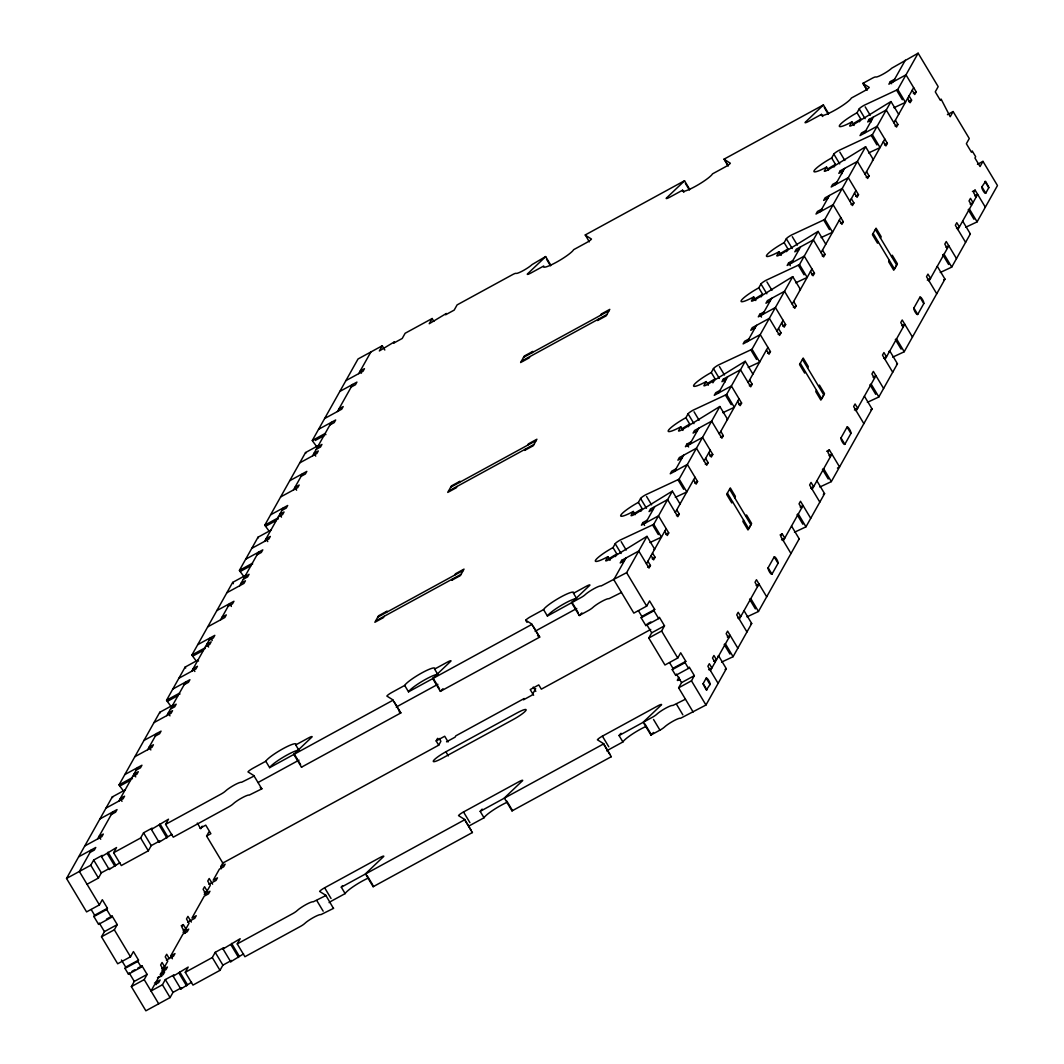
<?xml version="1.0" encoding="UTF-8"?>
<svg xmlns="http://www.w3.org/2000/svg" width="1064" height="1064" viewBox="0 0 1064 1064"><rect width="100%" height="100%" fill="white"/><g stroke="black" fill="none" stroke-linecap="round" stroke-linejoin="round"><path stroke-width="1.5" d="M154.453 983.109L160.145 979.997L158.696 982.591L154.413 984.932L151.022 990.996L162.42 984.759L165.332 979.572L173.884 974.903L173.153 976.207L180.84 989.015L181.558 987.711L173.006 992.38L170.094 997.567L145.874 1010.8L131.364 986.607L144.199 979.611L147.111 974.411L141.991 965.873L141.259 967.176L128.438 974.172L124.98 968.413L137.815 961.417L138.533 960.114L133.426 951.575L130.5 956.775L117.678 963.771L101.506 936.799L114.327 929.803L117.253 924.603L112.132 916.064L111.401 917.368L98.58 924.363L93.885 916.543L106.706 909.534L107.437 908.244L102.317 899.705L99.404 904.892L86.583 911.901L66.527 878.452L112.265 796.936L125.1 789.94M123.57 791.164L119.806 786.057A5.054 1.277 61.4 0 1 119.035 784.886L159.773 712.295L172.607 705.286A5.054 1.277 61.4 0 1 172.967 705.924M171.078 706.523L167.301 701.402A5.041 1.277 61.4 0 1 166.543 700.232L185.149 667.075L197.971 660.066A5.054 1.277 61.4 0 1 198.516 661.023M196.454 661.303L192.677 656.182A5.041 1.277 61.4 0 1 191.919 655.012L232.657 582.42L245.478 575.424A5.067 1.29 61.4 0 1 245.837 576.05M243.962 576.648L240.185 571.528A5.041 1.277 61.4 0 1 239.413 570.371L258.033 537.2L270.855 530.205M269.325 531.428L265.561 526.321A5.041 1.277 61.4 0 1 264.79 525.151L305.528 452.559L318.362 445.55A5.067 1.29 61.4 0 1 318.721 446.188M316.833 446.787L313.055 441.666A5.041 1.277 61.4 0 1 312.297 440.496L358.036 358.98L382.269 345.76L384.822 350.029M91.504 849.804L79.361 871.456L99.404 904.892M97.569 838.991L112.757 811.925M118.835 801.112L137.655 767.556M147.683 749.708L156.794 733.468M166.809 715.606L185.641 682.064M191.706 671.238L210.539 637.695L212.241 640.541M220.554 619.833L229.664 603.594L231.367 606.44M239.693 585.745L258.512 552.189M264.59 541.377L283.41 507.821M293.438 489.972L302.548 473.733M312.563 455.871L331.396 422.328M337.461 411.502L352.649 384.45M358.728 373.624L370.871 351.984M66.527 878.452L90.759 865.231L93.672 860.031L102.224 855.363L101.492 856.666L109.166 869.474L119.939 862.691M382.269 345.76L379.356 350.947L394.398 341.837L393.667 343.14L402.219 338.472L405.131 333.271L432.144 318.522L433.859 321.368M101.492 856.666L116.535 847.543L113.622 852.743L121.296 865.551L148.322 850.801L151.234 845.614L159.786 840.932L159.055 842.236L151.381 829.428L152.099 828.138L143.547 832.806L140.634 837.993L113.622 852.743M87.035 884.264L98.433 878.039L101.346 872.839L108.475 868.956M109.166 869.474L109.898 868.171M93.885 916.543L94.616 915.24L107.437 908.244M432.144 318.522L429.231 323.722L446.348 313.468L445.63 314.771L454.182 310.103L457.094 304.903L512.422 274.698A5.041 0.771 -30.9 0 1 515.561 273.355L516.785 273.395A10.068 1.529 -30.9 0 0 524.353 269.963A10.068 1.529 -30.9 0 0 532.093 264.564L545.633 256.57L550.753 265.109M98.58 924.363L99.298 923.073L104.418 931.612L101.506 936.799M151.381 829.428L168.498 819.187L165.572 824.374L173.259 837.182L228.587 806.978A5.041 0.771 -30.9 0 0 232.311 804.584L234.692 802.562A10.068 1.529 -30.9 0 1 243.403 797.109A10.068 1.529 -30.9 0 1 249.229 795.101L261.797 788.85A5.041 0.771 -30.9 0 0 261.824 788.57L260.281 787.599M159.055 842.236L171.889 834.322M202.187 826.169L200.724 828.763L197.319 823.071M124.98 968.413L125.712 967.123L138.533 960.114M128.438 974.172L129.156 972.868L134.277 981.407L131.364 986.607M439.193 738.443L440.895 741.289L438.714 745.186L222.802 863.064L206.589 836.025L208.783 832.141M183.208 930.335L185.881 928.872L183.314 924.603L181.864 927.196L185.269 932.889M161.648 976.459L160.371 974.318L161.701 971.937L165.984 969.61L167.434 967.016L161.741 970.129M161.768 968.307L164.627 966.75L167.78 961.125L165.226 956.855L166.676 954.248L169.243 958.518M172.395 958.77L170.692 955.924L182.968 934.059L187.237 931.731L188.7 929.138L182.995 932.25M185.881 928.872L189.033 923.246L186.479 918.977L187.929 916.37L191.347 922.062M204.288 892.55L207.134 890.994L210.286 885.368L207.733 881.098L209.196 878.492L212.601 884.184M221.272 868.796A3.777 0.958 61.4 0 1 220.86 866.535L223.134 862.478M173.153 976.207L188.195 967.083L185.282 972.283L192.956 985.091L219.982 970.341L222.895 965.141L231.447 960.473L230.715 961.776L223.041 948.968L223.759 947.665L215.221 952.333L212.295 957.534L185.282 972.283M384.157 616.322L383.426 617.612L374.874 622.28L378.518 615.79L387.07 611.122L386.338 612.425M457.028 486.448L456.31 487.751L447.758 492.419L451.402 485.929L459.954 481.261L459.222 482.551M529.912 356.586L529.18 357.876L520.629 362.545L524.273 356.054L532.825 351.386L532.093 352.689M180.84 989.015L191.6 982.232M223.041 948.968L240.158 938.727L237.245 943.914L244.92 956.722L300.248 926.518A5.041 0.771 -30.9 0 0 303.972 924.124L306.352 922.102A10.068 1.529 -30.9 0 1 315.064 916.649A10.068 1.529 -30.9 0 1 320.889 914.641L333.458 908.39A5.041 0.771 -30.9 0 0 333.484 908.111M230.715 961.776L243.563 953.863M452.559 578.962L451.828 580.266L460.38 575.597L464.024 569.107L455.472 573.775L454.754 575.079M525.443 449.101L524.712 450.404L533.264 445.736L536.908 439.233L528.356 443.901L527.624 445.204M598.314 319.24L597.596 320.53L606.148 315.862L609.778 309.371L601.24 314.04L600.508 315.343M438.714 745.186L436.16 740.916L437.61 738.323M610.071 560.276L607.916 556.672L605.735 560.568A5.041 0.771 -30.9 0 0 609.273 559.531L645.728 537.094A5.041 0.771 -30.9 0 1 646.992 536.376L654.666 549.184A5.041 0.771 -30.9 0 0 654.041 549.529M607.916 556.672A17.623 2.673 -30.9 0 1 595.508 560.302A17.623 2.673 -30.9 0 1 613.01 547.588L615.205 543.691A5.041 0.758 -30.9 0 1 620.206 540.06L652.564 524.924A5.054 0.771 -30.9 0 0 653.748 524.313L672.368 491.156L680.042 503.964M635.208 514.657L633.293 511.465L631.098 515.362A5.041 0.758 -30.9 0 0 634.649 514.324L671.105 491.874A5.041 0.758 -30.9 0 1 672.368 491.156M633.293 511.465A17.623 2.673 -30.9 0 1 620.871 515.082A17.623 2.673 -30.9 0 1 638.387 502.368L640.581 498.471A5.041 0.758 -30.9 0 1 645.582 494.84L677.941 479.718A5.054 0.771 -30.9 0 0 679.125 479.106L719.863 406.501L727.55 419.309A5.041 0.758 -30.9 0 0 726.911 419.668M682.955 430.415L680.787 426.81L678.606 430.707A5.041 0.758 -30.9 0 0 682.157 429.67L718.612 407.233A5.041 0.758 -30.9 0 1 719.863 406.501M680.787 426.81A17.623 2.673 -30.9 0 1 668.378 430.428A17.623 2.673 -30.9 0 1 685.894 417.713L688.076 413.816A5.041 0.758 -30.9 0 1 693.09 410.185L725.435 395.063A5.054 0.771 -30.9 0 0 726.632 394.451L745.239 361.294L752.913 374.102M708.331 385.195L706.164 381.59L703.982 385.487A5.041 0.758 -30.9 0 0 707.533 384.45L743.989 362.013A5.041 0.758 -30.9 0 1 745.239 361.294M706.164 381.59A17.623 2.673 -30.9 0 1 693.755 385.221A17.623 2.673 -30.9 0 1 711.271 372.506L713.452 368.609A5.041 0.771 -30.9 0 1 718.466 364.979L750.812 349.843A5.067 0.771 -30.9 0 0 752.009 349.231L792.746 276.64L800.421 289.448A5.041 0.758 -30.9 0 0 799.476 289.98M755.826 300.54L753.671 296.936L751.49 300.833A5.041 0.771 -30.9 0 0 755.028 299.795L791.496 277.358A5.041 0.758 -30.9 0 1 792.746 276.64M753.671 296.936A17.623 2.673 -30.9 0 1 741.262 300.567A17.623 2.673 -30.9 0 1 758.778 287.852L760.96 283.955A5.041 0.771 -30.9 0 1 765.96 280.324L798.319 265.189A5.067 0.771 -30.9 0 0 799.503 264.577L818.123 231.42L825.797 244.228M781.202 255.32L779.048 251.729L776.853 255.626A5.041 0.771 -30.9 0 0 780.404 254.589L816.859 232.138A5.041 0.771 -30.9 0 1 818.123 231.42M779.048 251.729A17.623 2.673 -30.9 0 1 766.639 255.347A17.623 2.673 -30.9 0 1 784.141 242.632L786.336 238.735A5.041 0.771 -30.9 0 1 791.337 235.104L823.696 219.982A5.067 0.771 -30.9 0 0 824.879 219.37L865.617 146.766L873.305 159.573A5.041 0.758 -30.9 0 0 872.36 160.119M828.47 170.28L826.555 167.075L824.361 170.972A5.041 0.771 -30.9 0 0 827.912 169.934L864.367 147.497A5.041 0.758 -30.9 0 1 865.617 146.766M826.555 167.075A17.623 2.673 -30.9 0 1 814.133 170.692A17.623 2.673 -30.9 0 1 831.649 157.977L833.844 154.081A5.041 0.771 -30.9 0 1 838.844 150.45L871.19 135.328A5.067 0.771 -30.9 0 0 872.387 134.716L890.994 101.559L898.681 114.367M854.086 125.459L851.918 121.855L849.737 125.752A5.041 0.771 -30.9 0 0 853.288 124.714L889.743 102.277A5.041 0.771 -30.9 0 1 890.994 101.559M851.918 121.855A17.623 2.673 -30.9 0 1 839.509 125.486A17.623 2.673 -30.9 0 1 857.025 112.771L859.207 108.874A5.041 0.758 -30.9 0 1 864.221 105.243L896.566 90.108A5.067 0.771 -30.9 0 0 897.763 89.496L918.126 53.2L938.182 86.636L935.269 91.837L940.39 100.375L941.108 99.072L950.192 116.734L953.105 111.547L969.277 138.52L966.365 143.72L971.485 152.258L972.217 150.955L975.661 156.714L974.93 158.004L980.05 166.543L982.963 161.356L997.473 185.548L977.098 221.844A5.041 0.771 -30.9 0 1 975.914 222.456L965.62 227.27M535.697 688.647L532.053 695.138L523.501 699.806L524.22 698.503L455.818 735.849L455.086 737.153L446.534 741.821M615.404 556.592L616.854 553.985L613.01 547.588M640.767 511.372L642.23 508.778L638.387 502.368M688.275 426.717L689.738 424.124L685.894 417.713M712.92 382.801L715.114 378.904L711.271 372.506M761.159 296.856L762.609 294.249L758.778 287.852M786.535 251.636L787.985 249.043L784.141 242.632M834.03 166.982L835.493 164.388L831.649 157.977M859.406 121.761L860.869 119.168L857.025 112.771M647.896 561.233L650.463 565.503L649 568.096L638.759 551.019L621.669 560.356L620.206 562.962L624.475 560.622M647.138 520.256L642.856 522.597L641.406 525.19L658.496 515.854L668.737 532.931L667.288 535.524L664.721 531.255M691.161 441.799L686.892 444.127L685.429 446.734L702.533 437.397L712.774 454.474L711.311 457.068L708.757 452.798M749.628 379.968L752.182 384.237L750.732 386.831L740.491 369.753L723.387 379.09L721.937 381.683L726.207 379.356M764.045 311.925L759.763 314.266L758.313 316.859L775.417 307.523L785.644 324.6L784.195 327.193L781.628 322.924M792.893 260.52L788.61 262.861L787.161 265.455L804.264 256.118L814.492 273.195L813.042 275.789L810.475 271.52M866.535 171.637L869.089 175.906L867.639 178.499L857.398 161.422L840.294 170.759L838.844 173.352L843.114 171.025M895.383 120.232L897.936 124.501L896.486 127.095L886.246 110.018L869.142 119.354L867.692 121.948L871.961 119.62M894.611 79.255L890.342 81.582L888.879 84.176L905.983 74.839L916.224 91.916L914.761 94.523L912.207 90.254M625.938 558.028L613.795 579.667L633.838 613.117L646.673 606.108L649.585 600.921L654.706 609.459L653.974 610.749L641.14 617.758L645.835 625.579L658.669 618.583L659.387 617.28L664.508 625.818L661.595 631.019L648.774 638.014L664.947 665L677.768 657.991L680.681 652.791L685.801 661.329L685.07 662.633L672.249 669.642L675.693 675.387L688.528 668.392L689.246 667.088L694.366 675.627L691.454 680.827L678.633 687.823L693.13 712.016M645.675 522.85L654.786 506.624M674.523 471.445L683.633 455.219M689.711 444.393L698.822 428.167M718.559 392.988L727.67 376.749M747.407 341.584L756.517 325.345M762.582 314.532L771.693 298.292M791.43 263.127L800.54 246.888M820.278 211.709L829.388 195.483M835.466 184.657L844.577 168.431M864.314 133.253L873.424 117.013M893.161 81.848L905.304 60.209M621.469 592.475L608.914 598.739A10.068 1.529 -30.9 0 0 601.812 601.413A10.068 1.529 -30.9 0 0 592.781 607.544A5.041 0.771 -30.9 0 1 588.272 610.603L579.255 615.537L571.567 602.729A5.054 0.771 -30.9 0 1 571.953 602.251L589.868 585.227A5.041 0.771 -30.9 0 0 586.317 586.264L573.496 593.273A17.623 2.673 -30.9 0 0 561.074 596.891A17.623 2.673 -30.9 0 0 543.558 609.606L547.401 616.016L580.585 597.795A5.041 0.771 -30.9 0 0 585.107 594.736A10.068 1.529 -30.9 0 1 594.138 588.605A10.068 1.529 -30.9 0 1 601.227 585.932L626.616 572.671L646.992 536.376M646.447 563.827L666.184 528.662M675.294 512.422L695.031 477.257M704.142 461.018L710.207 450.205M719.317 433.966L739.054 398.787M748.165 382.561L767.902 347.383M777.013 331.157L783.091 320.331M792.201 304.105L811.938 268.926M821.049 252.687L840.786 217.522M849.897 201.282L855.961 190.469M865.072 174.23L884.809 139.052M893.92 122.826L913.657 87.647M652.511 553.014L655.078 557.283L653.615 559.877L651.062 555.608M676.744 509.829L679.311 514.098L677.848 516.692L667.607 499.615L650.516 508.951L649.053 511.558L653.323 509.217M675.986 468.852L671.703 471.192L670.254 473.786L687.344 464.449L697.585 481.527L696.135 484.12L693.568 479.851M705.592 458.424L708.159 462.694L706.696 465.287L696.455 448.21L679.364 457.547L677.901 460.153L682.17 457.813M720.78 431.372L723.334 435.642L721.884 438.235L711.643 421.158L694.539 430.494L693.09 433.088L697.359 430.76M720.009 390.395L715.74 392.722L714.276 395.316L731.38 385.979L741.621 403.057L740.158 405.663L737.605 401.394M748.856 338.99L744.587 341.318L743.124 343.911L760.228 334.575L770.469 351.652L769.006 354.259L766.452 349.989M778.476 328.55L781.029 332.819L779.58 335.426L769.339 318.349L752.235 327.685L750.785 330.279L755.054 327.951M793.651 301.498L796.218 305.767L794.755 308.374L784.527 291.297L767.423 300.633L765.96 303.227L770.243 300.886M822.499 250.093L825.066 254.363L823.603 256.956L813.375 239.879L796.271 249.215L794.808 251.822L799.091 249.481M821.741 209.116L817.458 211.457L816.008 214.05L833.112 204.714L843.34 221.791L841.89 224.384L839.323 220.115M851.346 198.689L853.913 202.958L852.45 205.552L842.223 188.474L825.119 197.811L823.656 200.418L827.938 198.077M836.916 182.064L832.646 184.391L831.184 186.998L848.287 177.661L858.528 194.739L857.065 197.332L854.512 193.063M865.764 130.659L861.494 132.987L860.031 135.594L877.135 126.257L887.376 143.321L885.913 145.928L883.359 141.658M909.042 95.88L911.609 100.149L910.146 102.743L907.592 98.473M641.14 617.758L641.871 616.455L654.706 609.459M645.835 625.579L646.566 624.289L651.687 632.827L648.774 638.014M732.511 501.636L731.779 502.94L726.659 494.401L730.303 487.911L735.424 496.449L734.692 497.739M805.381 371.775L804.663 373.078L799.543 364.54L803.187 358.036L808.308 366.575L807.576 367.878M878.266 241.9L877.534 243.204L872.414 234.665L876.058 228.175L881.178 236.713L880.447 238.017M743.603 520.136L742.871 521.44L747.992 529.978L751.636 523.488L746.516 514.949L745.784 516.24M816.474 390.275L815.756 391.579L820.863 400.117L824.507 393.613L819.4 385.075L818.668 386.378M889.358 260.401L888.626 261.704L893.747 270.243L897.391 263.752L892.27 255.214L891.539 256.517M672.249 669.642L672.98 668.338L685.801 661.329M675.693 675.387L676.425 674.097L681.545 682.636L678.633 687.823M678.965 677.303L677.396 680.109A5.041 0.771 -30.9 0 0 680.175 679.484M781.561 539.847L784.766 538.105L782.2 533.835L780.75 536.429L790.978 553.506M837.435 468.094L839.562 466.923L829.335 449.846L827.872 452.439L830.439 456.709M985.331 207.187L975.09 190.11L973.626 192.717L976.193 196.986M706.177 678.14L702.998 683.926L706.31 690.031L710.021 684.538A3.777 0.958 61.4 0 0 708.637 680.362A3.777 0.958 61.4 0 0 706.177 678.14L710.021 684.538M710.433 670.559L730.17 635.394L727.311 636.95M739.281 619.155L759.018 583.99L756.158 585.546M768.128 567.75L774.193 556.924A3.777 0.958 61.4 0 1 776.667 559.159A3.777 0.958 61.4 0 1 778.037 563.335L771.959 574.161A3.777 0.958 61.4 0 1 769.498 571.927A3.777 0.958 61.4 0 1 768.128 567.75L771.959 574.161M783.304 540.698L803.041 505.52L800.195 507.076M812.151 489.294L831.888 454.115L829.042 455.671M840.999 437.889L847.077 427.063A3.777 0.958 61.4 0 1 849.538 429.284A3.777 0.958 61.4 0 1 850.907 433.46L844.843 444.287A3.777 0.958 61.4 0 1 842.369 442.065A3.777 0.958 61.4 0 1 840.999 437.889L844.843 444.287M856.188 410.824L875.925 375.659L873.065 377.215M885.035 359.419L904.772 324.254L901.913 325.81M913.883 308.015L919.948 297.188A3.777 0.958 61.4 0 1 922.422 299.423A3.777 0.958 61.4 0 1 923.791 303.599L917.713 314.425A3.777 0.958 61.4 0 1 915.253 312.191A3.777 0.958 61.4 0 1 913.883 308.015L917.713 314.425M929.058 280.963L948.795 245.784L945.949 247.34M957.906 229.558L977.643 194.38L974.797 195.936M981.899 186.812L985.61 181.319L988.922 187.424L985.743 193.209A3.777 0.958 61.4 0 1 983.269 190.988A3.777 0.958 61.4 0 1 981.899 186.812L985.743 193.209M609.965 754.336L603.567 743.656L597.396 739.786A5.041 0.771 -30.9 0 1 602.397 736.142L657.978 705.804A5.041 0.771 -30.9 0 1 661.529 704.767L643.627 721.791A5.054 0.771 -30.9 0 0 643.228 722.256L650.915 735.064L659.933 730.143A5.041 0.771 -30.9 0 0 664.441 727.084A10.068 1.529 -30.9 0 1 673.485 720.94A10.068 1.529 -30.9 0 1 680.574 718.28L705.964 705.02L726.326 668.724L718.652 655.916A5.054 0.771 -30.9 0 0 717.708 656.448M721.605 662.087L731.899 657.273A5.041 0.758 -30.9 0 0 733.096 656.661L751.703 623.504L744.029 610.696M746.981 616.867L757.275 612.053A5.041 0.758 -30.9 0 0 758.472 611.441L799.21 538.85L791.523 526.042M794.489 532.226L804.783 527.412A5.041 0.758 -30.9 0 0 805.967 526.8L824.587 493.63L816.899 480.822M819.865 487.006L830.159 482.192A5.041 0.758 -30.9 0 0 831.343 481.58L872.081 408.988L864.407 396.18M867.36 402.352L877.654 397.537A5.041 0.771 -30.9 0 0 878.851 396.925L897.457 363.768L889.783 350.96A5.067 0.771 -30.9 0 0 888.839 351.492M892.736 357.132L903.03 352.33A5.041 0.758 -30.9 0 0 904.227 351.705L944.965 279.114L937.291 266.306M940.244 272.49L950.538 267.676A5.041 0.771 -30.9 0 0 951.735 267.064L970.341 233.894L962.654 221.086M394.305 702.08L400.702 712.747A5.041 0.758 -30.9 0 1 400.676 713.026L301.484 767.184L293.81 754.376A5.054 0.771 -30.9 0 1 294.196 753.897L312.098 736.873A5.041 0.771 -30.9 0 0 308.56 737.911L295.726 744.92A17.623 2.673 -30.9 0 0 283.317 748.537A17.623 2.673 -30.9 0 0 265.8 761.252L252.966 768.261A5.041 0.771 -30.9 0 0 247.965 771.892L254.15 775.762A5.041 0.771 -30.9 0 1 254.11 776.042L261.797 788.85M533.184 626.257L539.594 636.924A5.041 0.758 -30.9 0 1 539.554 637.203L440.363 691.361L432.689 678.553A5.054 0.771 -30.9 0 1 433.075 678.074L450.976 661.05A5.041 0.771 -30.9 0 0 447.439 662.087L434.604 669.096A17.623 2.673 -30.9 0 0 422.195 672.714A17.623 2.673 -30.9 0 0 404.679 685.429L391.858 692.438A5.041 0.771 -30.9 0 0 386.857 696.069L393.028 699.939A5.041 0.758 -30.9 0 1 393.002 700.218L400.676 713.026M442.996 688.754L440.749 690.882A5.054 0.771 -30.9 0 0 440.363 691.361M581.875 612.931L579.641 615.058A5.054 0.771 -30.9 0 0 579.255 615.537M650.915 735.064A5.054 0.771 -30.9 0 1 651.301 734.599L653.535 732.471M545.633 256.57A5.041 0.771 -30.9 0 1 545.247 257.036L527.332 274.06A5.041 0.758 -30.9 0 0 530.883 273.022L543.704 266.027A17.623 2.673 -30.9 0 0 556.126 262.396A17.623 2.673 -30.9 0 0 573.642 249.681L586.464 242.685A5.041 0.758 -30.9 0 0 591.464 239.054L585.293 235.171A5.054 0.771 -30.9 0 1 585.32 234.905L684.511 180.747L689.632 189.286M728.175 166.024L724.172 159.347A5.054 0.771 -30.9 0 1 724.198 159.081L823.39 104.924L828.51 113.462M867.054 90.201L863.05 83.524A5.054 0.771 -30.9 0 1 863.09 83.258L872.108 78.324A5.041 0.771 -30.9 0 1 875.645 76.994A10.068 1.529 -30.9 0 0 882.734 74.32A10.068 1.529 -30.9 0 0 891.765 68.189L918.126 53.2M724.172 159.347L730.343 163.231A5.041 0.758 -30.9 0 1 725.342 166.862L712.521 173.858A17.623 2.673 -30.9 0 1 695.005 186.572A17.623 2.673 -30.9 0 1 682.596 190.203L669.761 197.199A5.041 0.758 -30.9 0 1 666.224 198.237L684.125 181.213A5.041 0.771 -30.9 0 0 684.511 180.747M863.05 83.524L869.235 87.408A5.041 0.758 -30.9 0 1 864.234 91.039L851.399 98.034A17.623 2.673 -30.9 0 1 833.883 110.749A17.623 2.673 -30.9 0 1 821.475 114.38L808.64 121.376A5.041 0.758 -30.9 0 1 805.102 122.413L823.004 105.389A5.041 0.771 -30.9 0 0 823.39 104.924M345.893 380.633L362.997 371.296L364.46 368.689L360.177 371.03L361.454 373.158M339.815 391.446L356.919 382.109L355.469 384.716L351.187 387.043M913.378 93.472L916.224 91.916M338.924 408.909L343.193 406.568L341.743 409.174L324.64 418.511M908.762 101.705L911.609 100.149M318.562 429.324L335.665 419.987L334.216 422.594L329.933 424.922M312.297 440.496L325.118 433.5A5.041 1.277 61.4 0 0 325.89 434.657M315.197 440.496L324.547 435.389M895.09 126.057L897.936 124.501M317.671 446.787L321.94 444.446L320.49 447.053L316.208 449.38M299.742 462.88L316.846 453.543L318.296 450.95L314.026 453.277L315.729 456.124M884.53 144.877L887.376 143.321M947.412 114.659L953.105 111.547M289.714 480.742L306.818 471.392L305.368 473.999L301.085 476.326M523.541 357.358L609.06 310.675M521.36 361.255L606.866 314.558M280.603 496.968L297.707 487.631L299.17 485.038L294.888 487.365L296.603 490.211M866.242 177.462L869.089 175.906M270.589 514.83L287.692 505.493L286.229 508.087L281.96 510.414M855.682 196.295L858.528 194.739M278.316 516.918L282.585 514.577L284.048 511.983L279.766 514.311L281.481 517.157M851.067 204.514L853.913 202.958M264.79 525.151L277.624 518.141A5.041 1.277 61.4 0 0 278.196 519.033M265.561 526.321L276.241 520.482M840.494 223.347L843.34 221.791M251.756 548.372L268.86 539.036L270.322 536.442L266.04 538.77L267.756 541.616M245.691 559.198L262.795 549.862L261.332 552.455L257.062 554.796M977.47 164.348L982.963 161.356M239.413 570.371L252.248 563.361A5.041 1.277 61.4 0 0 252.62 563.973M240.185 571.528L250.865 565.702M822.219 255.919L825.066 254.363M244.787 576.648L249.069 574.321L247.606 576.914L243.337 579.255M241.142 583.152L245.425 580.811L243.962 583.404L226.858 592.741M811.646 274.751L814.492 273.195M972.416 191.573L975.09 190.11M216.843 610.603L233.947 601.266L232.484 603.86L228.215 606.201M450.671 487.219L536.176 440.536M970.182 204.168L973.028 202.612L970.474 198.343L969.011 200.936L971.578 205.206M448.476 491.116L533.995 444.433M222.017 617.24L226.286 614.899L224.837 617.506L207.733 626.842M793.372 307.323L796.218 305.767M956.523 228.507L959.369 226.951L956.802 222.682L955.352 225.289L965.593 242.366M197.705 644.691L214.808 635.354L213.359 637.948L209.076 640.289M782.798 326.156L785.644 324.6M205.432 646.779L209.714 644.452L211.164 641.845L206.895 644.186L208.597 647.032M778.183 334.375L781.029 332.819M191.919 655.012L204.74 648.016A5.041 1.277 61.4 0 0 205.126 648.614M192.677 656.182L203.37 650.343M767.61 353.208L770.469 351.652M178.885 678.247L195.989 668.91L197.439 666.303L193.169 668.644L194.872 671.49M172.807 689.06L189.911 679.723L188.448 682.33L184.178 684.657M927.316 280.111L930.521 278.369L927.954 274.1L926.505 276.693L936.746 293.77M166.543 700.232L179.364 693.236A5.041 1.277 61.4 0 0 179.936 694.127M167.301 701.402L177.994 695.563M749.335 385.793L752.182 384.237M171.916 706.523L176.185 704.182L174.722 706.789L170.453 709.116M153.987 722.616L171.078 713.279L172.541 710.686L168.272 713.013L169.974 715.859M738.762 404.613L741.621 403.057M143.959 740.464L161.063 731.128L159.6 733.734L155.331 736.062M377.787 617.093L463.306 570.397M375.605 620.99L461.111 574.294M134.849 756.704L151.953 747.367L153.416 744.773L149.133 747.101L150.849 749.947M720.488 437.198L723.334 435.642M883.639 358.382L886.485 356.826L883.931 352.556L882.468 355.15L892.709 372.227M124.834 774.565L141.938 765.229L140.475 767.822L136.205 770.15M709.914 456.03L712.774 454.474M132.561 776.654L136.83 774.313L138.293 771.719L134.011 774.047L135.713 776.893M705.299 464.25L708.159 462.694M119.035 784.886L131.87 777.877A5.054 1.277 61.4 0 0 132.428 778.768M119.806 786.057L130.486 780.218M694.739 483.083L697.585 481.527M106.001 808.108L123.105 798.771L124.568 796.178L120.285 798.505L122.001 801.352M99.936 818.934L117.027 809.598L115.577 812.191L111.294 814.532M854.432 409.986L857.637 408.23L855.084 403.961L853.621 406.554L863.862 423.632M676.451 515.654L679.311 514.098M84.748 845.986L101.851 836.65L103.301 834.056L99.032 836.384L100.734 839.23M665.891 534.487L668.737 532.931M78.669 856.813L95.773 847.476L94.324 850.07L90.041 852.41M826.661 451.309L829.335 449.846M543.558 609.606L530.737 616.615A5.041 0.771 -30.9 0 0 525.736 620.246L527.013 622.374M165.572 824.374L220.913 794.17A5.041 0.771 -30.9 0 0 224.637 791.776L227.018 789.754A10.068 1.529 -30.9 0 1 235.729 784.301A10.068 1.529 -30.9 0 1 241.555 782.293L254.11 776.042M265.8 761.252L269.644 767.663L393.002 700.218M404.679 685.429L408.523 691.839L531.88 624.395A5.041 0.758 -30.9 0 0 531.907 624.116L525.736 620.246M652.219 558.839L655.078 557.283M647.604 567.059L650.463 565.503M298.984 760.135L260.653 781.069A5.041 0.771 -30.9 0 0 258.193 782.559M437.863 684.312L399.532 705.246A5.041 0.771 -30.9 0 0 396.3 707.267M576.741 608.488L538.411 629.423A5.041 0.771 -30.9 0 0 535.179 631.444M810.755 488.243L813.614 486.687L811.047 482.418L809.598 485.024L819.825 502.102M200.045 828.271L205.751 825.159L210.872 833.697L206.589 836.025M780.072 534.993L782.2 533.835M106.427 919.176L112.132 916.064M647.989 623.504L650.836 621.948M436.16 740.916L444.712 736.248L448.117 741.941M650.742 629.436L541.323 689.166L538.77 684.897L530.218 689.565L533.623 695.258M220.86 866.535L225.129 864.194L223.679 866.801L219.397 869.128L213.212 880.167L217.482 877.84L216.019 880.433L208.903 884.317M104.418 931.612L117.253 924.603M651.687 632.827L664.508 625.818M445.883 751.783L517.144 712.88A12.595 1.915 -30.9 0 1 526.015 710.286A12.595 1.915 -30.9 0 1 513.5 719.37L442.252 758.273A12.595 1.915 -30.9 0 1 433.381 760.866A12.595 1.915 -30.9 0 1 445.883 751.783L448.356 755.906M204.248 894.372L209.954 891.26L208.491 893.853L204.222 896.181L191.946 918.046L196.228 915.718L194.765 918.312L187.636 922.195M737.884 618.118L740.73 616.561L738.177 612.292L736.714 614.886L746.955 631.963M181.186 925.773L183.314 924.603M132.016 971.312L134.862 969.756M137.708 968.2L141.991 965.873M170.692 955.924L174.975 953.597L173.512 956.19L166.383 960.074M713.651 661.303L716.498 659.747L713.944 655.477L712.481 658.071L715.048 662.34M134.277 981.407L147.111 974.411M681.545 682.636L694.366 675.627M708.677 669.722L711.883 667.966L709.329 663.697L707.866 666.29L718.107 683.367M160.371 974.318L164.641 971.991L163.191 974.584L157.485 977.696M333.458 908.39L325.81 895.303L319.626 891.433A5.041 0.771 -30.9 0 1 324.64 887.788L380.22 857.451A5.041 0.771 -30.9 0 1 383.758 856.414L365.856 873.438A5.054 0.771 -30.9 0 0 365.471 873.903L373.145 886.711L472.336 832.567A5.041 0.758 -30.9 0 0 472.363 832.287M471.086 830.159L464.689 819.48L458.518 815.609A5.041 0.771 -30.9 0 1 463.518 811.965L519.099 781.628A5.041 0.771 -30.9 0 1 522.65 780.59L504.735 797.614A5.054 0.771 -30.9 0 0 504.349 798.08L512.023 810.888L611.215 756.743A5.041 0.758 -30.9 0 0 611.255 756.464M237.245 943.914L292.573 913.71A5.041 0.771 -30.9 0 0 296.297 911.316L298.678 909.294A10.068 1.529 -30.9 0 1 307.39 903.841A10.068 1.529 -30.9 0 1 313.215 901.833L325.784 895.582A5.041 0.771 -30.9 0 0 325.81 895.303M329.082 902.631A5.041 0.771 -30.9 0 1 332.314 900.596L345.135 893.6L341.305 887.19L464.662 819.759A5.041 0.758 -30.9 0 0 464.689 819.48M468.732 826.263A5.041 0.771 -30.9 0 1 471.192 824.773L484.027 817.777L480.183 811.366L603.541 743.936A5.041 0.758 -30.9 0 0 603.567 743.656M606.839 750.985A5.041 0.771 -30.9 0 1 610.071 748.95L622.906 741.954L619.062 735.543L652.245 717.336A5.041 0.771 -30.9 0 0 656.767 714.276A10.068 1.529 -30.9 0 1 665.798 708.132A10.068 1.529 -30.9 0 1 672.887 705.472L685.455 699.208M893.96 107.73L904.254 102.915A5.067 0.771 -30.9 0 0 905.437 102.304L897.763 89.496M868.583 152.95L878.877 148.135A5.067 0.771 -30.9 0 0 880.061 147.524L872.387 134.716M821.076 237.605L831.37 232.79A5.067 0.771 -30.9 0 0 832.567 232.178L824.879 219.37M795.699 282.811L805.993 277.997A5.067 0.771 -30.9 0 0 807.19 277.385L799.503 264.577M748.192 367.466L758.486 362.651A5.067 0.771 -30.9 0 0 759.683 362.039L752.009 349.231M722.828 412.686L733.123 407.871A5.054 0.771 -30.9 0 0 734.306 407.259L726.632 394.451M675.321 497.34L685.615 492.526A5.054 0.771 -30.9 0 0 686.812 491.914L679.125 479.106M649.944 542.547L660.239 537.732A5.054 0.771 -30.9 0 0 661.436 537.121L653.748 524.313M537.533 635.634L539.594 636.924M399.16 711.776L400.702 712.747M984.932 181.399L988.775 187.796M977.098 221.844L969.424 209.036A5.041 0.771 -30.9 0 1 968.812 209.355M896.566 90.108L902.325 99.71M968.227 209.648L973.986 219.251M890.342 81.582L891.619 83.724M863.09 83.258L866.921 89.655M956.483 258.592L946.242 241.515L944.779 244.122L947.346 248.391M865.178 106.839L870.219 115.245M869.142 119.354L870.857 122.2M859.207 108.874L865.085 118.676M951.735 267.064L944.047 254.256A5.041 0.771 -30.9 0 1 943.143 254.722M871.19 135.328L876.949 144.93M942.864 254.868L948.623 264.471M824.281 107.531L828.284 114.194M821.475 114.38L822.751 116.508M839.802 152.059L844.843 160.465M919.948 297.188L923.791 303.599M833.844 154.081L839.722 163.896M840.294 170.759L842.01 173.605M875.353 229.505L896.686 265.082L894.491 268.979L873.172 233.402M912.447 337.062L902.206 319.985L900.756 322.578L903.309 326.848M904.227 351.705L896.54 338.897A5.041 0.758 -30.9 0 1 895.356 339.522L901.115 349.125M823.696 219.982L829.455 229.585M883.599 388.466L873.358 371.389L871.908 373.983L874.462 378.252M792.294 236.7L797.335 245.106M786.336 238.735L792.215 248.537M878.851 396.925L871.177 384.117A5.041 0.771 -30.9 0 1 869.98 384.729L875.739 394.345M798.319 265.189L804.078 274.805M788.61 262.861L790.326 265.707M724.198 159.081L728.042 165.479M766.918 281.92L771.959 290.326M847.077 427.063L850.907 433.46M760.96 283.955L766.838 293.757M802.469 359.366L823.802 394.944L821.621 398.84L800.288 363.263M685.402 183.354L689.406 190.017M759.763 314.266L761.478 317.112M682.596 190.203L683.873 192.331M831.343 481.58L823.669 468.772A5.041 0.758 -30.9 0 1 823.057 469.091M750.812 349.843L756.571 359.446M822.472 469.384L828.231 478.986M810.715 518.328L800.487 501.25L799.024 503.857L801.591 508.127M719.424 366.575L724.464 374.98M723.387 379.09L725.089 381.936M713.452 368.609L719.331 378.412M805.967 526.8L798.293 513.992A5.041 0.758 -30.9 0 1 797.096 514.604L802.855 524.206M725.435 395.063L731.194 404.666M694.047 411.795L699.088 420.2M585.32 234.905L589.283 241.847M774.193 556.924L778.037 563.335M688.076 413.816L693.954 423.632M729.598 489.241L750.918 524.818L748.737 528.715L727.404 493.137M686.892 444.127L688.594 446.973M766.692 596.798L756.451 579.72L755.001 582.314L757.555 586.583M758.472 611.441L750.785 598.633A5.041 0.758 -30.9 0 1 749.601 599.245L755.36 608.861M546.524 259.177L550.514 265.84M677.941 479.718L683.7 489.32M737.844 648.202L727.603 631.125L726.153 633.718L728.707 637.988M646.54 496.436L651.58 504.841M640.581 498.471L646.46 508.273M733.096 656.661L725.422 643.853A5.041 0.758 -30.9 0 1 724.225 644.465L729.984 654.067M652.564 524.924L658.323 534.54M642.856 522.597L644.558 525.443M621.163 541.656L626.204 550.061M703.144 683.554L706.975 689.951M615.205 543.691L621.083 553.493M653.974 610.749L658.669 618.583M685.07 662.633L688.528 668.392M621.669 560.356L622.945 562.497M626.616 572.671L646.673 606.108M661.595 631.019L677.768 657.991M691.454 680.827L705.964 705.02M638.466 610.763L641.871 616.455M669.562 662.646L672.98 668.338M676.438 704.129L682.835 714.809M653.535 719.477L659.933 730.143M573.496 593.273L576.688 598.606M571.953 602.251L578.351 612.931M644.904 723.932L651.301 734.599M602.397 736.142L608.794 746.822M531.88 624.395L539.554 637.203M603.541 743.936L611.215 756.743M533.25 687.091L535.817 691.361M434.604 669.096L437.809 674.43M433.075 678.074L439.472 688.754M506.823 801.086L512.422 810.422A5.054 0.771 -30.9 0 0 512.023 810.888M463.518 811.965L469.916 822.645M464.662 819.759L472.336 832.567M295.726 744.92L298.931 750.253M294.196 753.897L297.388 759.244M298.026 760.308L300.593 764.577M367.133 875.579L372.733 884.916M324.64 887.788L331.037 898.468M316.766 900.503L323.163 911.17M207.134 890.994L204.567 886.724L203.118 889.318L205.671 893.587M159.946 823.855L167.62 836.663M231.606 943.396L239.28 956.204M159.214 825.145L166.888 837.953M230.875 944.686L238.549 957.494M143.547 832.806L151.234 845.614M215.221 952.333L222.895 965.141M140.634 837.993L148.322 850.801M212.295 957.534L219.982 970.341M107.983 852.224L115.67 865.019M179.643 971.751L187.331 984.559M107.251 853.514L114.939 866.322M178.925 973.055L186.599 985.863M164.627 966.75L162.06 962.481L160.597 965.075L164.016 970.767M93.672 860.031L101.346 872.839M165.332 979.572L173.006 992.38M90.759 865.231L98.433 878.039M162.42 984.759L170.094 997.567M106.706 909.534L111.401 917.368M137.815 961.417L141.259 967.176M114.327 929.803L130.5 956.775M144.199 979.611L158.696 1003.791M91.198 909.547L94.616 915.24M121.442 960.007L125.712 967.123M156.275 984.639L155.783 982.498L158.908 976.925A3.777 0.958 61.4 0 1 159.866 977.164M305.528 452.559A5.067 1.29 61.4 0 1 305.9 453.184M112.265 796.936A5.041 1.277 61.4 0 1 112.638 797.574M159.773 712.295A5.054 1.277 61.4 0 1 160.132 712.92M185.149 667.075A5.054 1.277 61.4 0 1 185.681 668.032M232.657 582.42A5.067 1.29 61.4 0 1 233.362 583.697M258.033 537.2A5.067 1.29 61.4 0 1 258.392 537.839M896.513 364.3A5.067 0.771 -30.9 0 1 897.457 363.768M870.831 409.707A5.067 0.771 -30.9 0 1 872.081 408.988M823.323 494.361A5.054 0.771 -30.9 0 1 824.587 493.63M798.585 539.195A5.054 0.771 -30.9 0 1 799.21 538.85M750.758 624.036A5.054 0.771 -30.9 0 1 751.703 623.504M725.076 669.442A5.054 0.771 -30.9 0 1 726.326 668.724M373.145 886.711A5.054 0.771 -30.9 0 1 373.531 886.246M622.906 741.954A17.623 2.673 -30.9 0 1 645.742 726.552M619.062 735.543A17.623 2.673 -30.9 0 1 621.057 733.296M484.027 817.777A17.623 2.673 -30.9 0 1 506.863 802.376M480.183 811.366A17.623 2.673 -30.9 0 1 480.901 810.409M481.46 809.81A17.623 2.673 -30.9 0 1 482.178 809.119M345.135 893.6A17.623 2.673 -30.9 0 1 367.984 878.199M341.305 887.19A17.623 2.673 -30.9 0 1 342.581 885.634M969.716 234.253A5.067 0.771 -30.9 0 1 970.341 233.894M943.715 279.832A5.067 0.771 -30.9 0 1 944.965 279.114M269.644 767.663A17.623 2.673 -30.9 0 1 284.301 756.557A17.623 2.673 -30.9 0 1 299.45 750.213M301.484 767.184A5.054 0.771 -30.9 0 1 301.87 766.705M408.523 691.839A17.623 2.673 -30.9 0 1 422.421 681.173A17.623 2.673 -30.9 0 1 437.942 674.323M547.401 616.016A17.623 2.673 -30.9 0 1 560.542 605.815A17.623 2.673 -30.9 0 1 576.289 598.513M633.625 513.979A17.623 2.673 -30.9 0 1 642.23 508.778M608.249 559.198A17.623 2.673 -30.9 0 1 616.854 553.985M853.7 123.424A17.623 2.673 -30.9 0 1 860.869 119.168M828.337 168.644A17.623 2.673 -30.9 0 1 835.493 164.388M779.38 254.243A17.623 2.673 -30.9 0 1 787.985 249.043M754.004 299.463A17.623 2.673 -30.9 0 1 762.609 294.249M707.946 383.16A17.623 2.673 -30.9 0 1 715.114 378.904M682.569 428.38A17.623 2.673 -30.9 0 1 689.738 424.124"/></g></svg>
